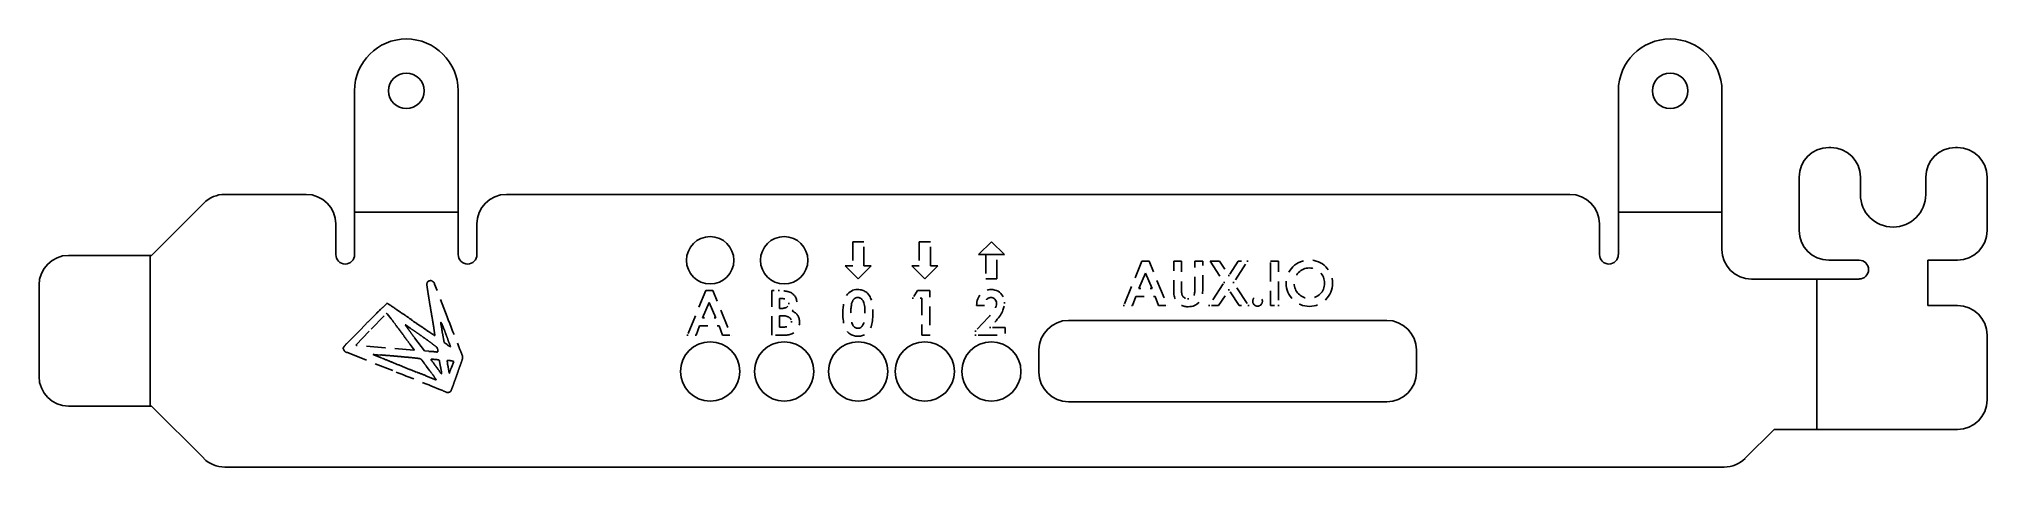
# Model space of a CAD drawing. Extents: x -120 to 11, y -9 to 20.
import ezdxf

# ---------------------------------------------------------------- set-up
doc = ezdxf.new("R2010")
doc.units = 0
doc.linetypes.add('HIDDEN', pattern=[1.905, 1.27, -0.635])
doc.layers.get('0').update_dxf_attribs({"linetype": 'CONTINUOUS'})
doc.layers.add('CUT', color=1, linetype='CONTINUOUS')
doc.layers.add('ENGRAVE', color=5, linetype='HIDDEN')

msp = doc.modelspace()

# ---------------------------------------------------------------- linework, layer by layer
at = {"color": 7, "linetype": 'CONTINUOUS'}
for p, q in [((-91.88, 8.01), (-98.88, 8.01)), ((-6.48, 8.01), (-13.48, 8.01)), ((-112.68, 5.09), (-112.68, -5.09)), ((-0.07, 3.49), (-0.07, -6.67))]:
    msp.add_line(p, q, dxfattribs=at)
at = {"layer": 'CUT'}
for p, q in [((-98.88, 16.21), (-98.88, 5.14)), ((-91.88, 5.14), (-91.88, 16.21)), ((-13.48, 16.21), (-13.48, 5.14)), ((-6.48, 5.49), (-6.48, 16.21)), ((0.87, 12.38), (0.73, 12.38)), ((9.29, 12.38), (9.43, 12.38)), ((-1.27, 6.76), (-1.27, 10.38)), ((2.87, 10.38), (2.87, 9.21)), ((7.29, 9.21), (7.29, 10.38)), ((11.43, 10.38), (11.43, 6.76)), ((-109.06, 8.62), (-112.59, 5.09)), ((-102.15, 9.21), (-107.65, 9.21)), ((-16.75, 9.21), (-88.61, 9.21)), ((-100.15, 5.14), (-100.15, 7.21)), ((-90.61, 7.21), (-90.61, 5.14)), ((-14.75, 5.14), (-14.75, 7.21)), ((-118.2, 5.09), (-112.59, 5.09)), ((2.79, 4.76), (0.73, 4.76)), ((9.43, 4.76), (7.44, 4.76)), ((7.44, 4.76), (7.44, 1.71)), ((-120.2, -3.09), (-120.2, 3.09)), ((-4.48, 3.49), (2.79, 3.49)), ((7.44, 1.71), (9.43, 1.71)), ((-29.13, 0.7), (-50.63, 0.7)), ((-52.63, -1.3), (-52.63, -2.8)), ((-27.13, -2.8), (-27.13, -1.3)), ((11.43, -0.29), (11.43, -4.67)), ((-112.59, -5.09), (-118.2, -5.09)), ((-112.59, -5.09), (-109.06, -8.62)), ((-50.63, -4.8), (-29.13, -4.8)), ((-4.91, -8.62), (-2.96, -6.67)), ((-2.96, -6.67), (9.43, -6.67)), ((-107.65, -9.21), (-6.33, -9.21))]:
    msp.add_line(p, q, dxfattribs=at)
for centre, radius in [((-95.38, 16.21), 1.2), ((-9.98, 16.21), 1.2), ((-74.85, 4.76), 1.6), ((-69.85, 4.76), 1.6), ((-74.85, -2.75), 2), ((-69.85, -2.75), 2), ((-64.85, -2.75), 2), ((-60.35, -2.75), 2), ((-55.85, -2.75), 2)]:
    msp.add_circle(centre, radius, dxfattribs=at)
for centre, radius, start, end in [((-95.38, 16.21), 3.5, 0, 180), ((-9.98, 16.21), 3.5, 0, 180), ((0.73, 10.38), 2, 90, 180), ((0.87, 10.38), 2, 0, 90), ((9.29, 10.38), 2, 90, 180), ((9.43, 10.38), 2, 0, 90), ((-107.65, 7.21), 2, 90, 135), ((-102.15, 7.21), 2, 0, 90), ((-88.61, 7.21), 2, 90, 180), ((-16.75, 7.21), 2, 0, 90), ((5.08, 9.21), 2.21, 180, 0), ((0.73, 6.76), 2, 180, 270), ((9.43, 6.76), 2, 270, 0), ((-4.48, 5.49), 2, 180, 270), ((-118.2, 3.09), 2, 90, 180), ((-99.51, 5.14), 0.635, 180, 0), ((-91.24, 5.14), 0.635, 180, 0), ((-14.12, 5.14), 0.635, 180, 0), ((2.79, 4.13), 0.635, 270, 90), ((9.43, -0.29), 2, 0, 90), ((-50.63, -1.3), 2, 90, 180), ((-29.13, -1.3), 2, 0, 90), ((-118.2, -3.09), 2, 180, 270), ((-50.63, -2.8), 2, 180, 270), ((-29.13, -2.8), 2, 270, 0), ((9.43, -4.67), 2, 270, 0), ((-107.65, -7.21), 2, 225, 270), ((-6.33, -7.21), 2, 270, 315)]:
    msp.add_arc(centre, radius, start, end, dxfattribs=at)
at = {"layer": 'ENGRAVE'}
for p, q in [((-64.47, 6.01), (-65.22, 6.01)), ((-65.22, 6.01), (-65.22, 4.39)), ((-64.47, 4.39), (-64.47, 6.01)), ((-59.97, 6.01), (-60.72, 6.01)), ((-60.72, 6.01), (-60.72, 4.39)), ((-59.97, 4.39), (-59.97, 6.01)), ((-55.85, 6.01), (-56.72, 5.14)), ((-54.97, 5.14), (-55.85, 6.01)), ((-65.22, 4.39), (-65.72, 4.39)), ((-65.72, 4.39), (-64.85, 3.51)), ((-64.85, 3.51), (-63.97, 4.39)), ((-63.97, 4.39), (-64.47, 4.39)), ((-60.72, 4.39), (-61.22, 4.39)), ((-61.22, 4.39), (-60.35, 3.51)), ((-60.35, 3.51), (-59.47, 4.39)), ((-59.47, 4.39), (-59.97, 4.39)), ((-56.72, 5.14), (-56.22, 5.14)), ((-56.22, 5.14), (-55.47, 5.14)), ((-56.22, 5.14), (-56.22, 3.51)), ((-55.47, 3.51), (-55.47, 5.14)), ((-55.47, 5.14), (-54.97, 5.14)), ((-92.62, 0.93), (-93.47, 3.14)), ((-56.22, 3.51), (-55.47, 3.51)), ((-98.46, 0.09), (-98.91, -0.36)), ((-98.78, -0.95), (-97.76, 0.1)), ((-97.97, 0.59), (-98.46, 0.09)), ((-97.76, 0.1), (-96.75, 1.14)), ((-96.68, 1.15), (-96.41, 0.8)), ((-95.44, 0.39), (-95.13, 0.18)), ((-93.52, 0.18), (-93.45, -0.3)), ((-99.28, -0.74), (-99.42, -0.88)), ((-98.91, -0.36), (-99.28, -0.74)), ((-96.81, -1.15), (-98.74, -0.99)), ((-94.88, -1.31), (-96.81, -1.15)), ((-95.11, -0.93), (-94.85, -1.29)), ((-94.16, -1.36), (-94.82, -0.48)), ((-92.83, -0.79), (-92.94, -0.16)), ((-92.63, -0.94), (-92.83, -0.79)), ((-99.25, -1.52), (-96.14, -2.76)), ((-97.55, -1.6), (-97.1, -1.64)), ((-94.32, -2), (-94.18, -2.19)), ((-93.85, -1.39), (-94.16, -1.36)), ((-94.02, -2.41), (-93.83, -2.66)), ((-92.53, -2.6), (-92.56, -2.45)), ((-92.51, -2.73), (-92.53, -2.6)), ((-92.18, -2.07), (-92.33, -2.48)), ((-92.3, -2.04), (-92.18, -2.07)), ((-93.38, -3.31), (-94.01, -3.06)), ((-92.49, -2.84), (-92.51, -2.73))]:
    msp.add_line(p, q, dxfattribs=at)
at = {"layer": 'ENGRAVE', "flags": 128}
for points in [[(-45.68, 4.7), (-45.19, 4.7), (-45.19, 4.7), (-43.97, 1.7), (-43.97, 1.7), (-44.55, 1.7), (-44.55, 1.7), (-44.78, 2.31), (-44.78, 2.31), (-46.09, 2.31), (-46.09, 2.31), (-46.32, 1.7), (-46.32, 1.7), (-46.9, 1.7), (-46.9, 1.7), (-45.68, 4.7)], [(-43.53, 4.7), (-42.99, 4.7), (-42.99, 4.7), (-42.99, 2.75), (-42.99, 2.75), (-42.99, 2.68), (-42.99, 2.63), (-42.99, 2.58), (-42.98, 2.53), (-42.98, 2.49), (-42.97, 2.45), (-42.96, 2.42), (-42.95, 2.39), (-42.92, 2.34), (-42.89, 2.29), (-42.85, 2.26), (-42.8, 2.22), (-42.75, 2.19), (-42.69, 2.17), (-42.63, 2.16), (-42.56, 2.16), (-42.56, 2.16), (-42.49, 2.16), (-42.42, 2.18), (-42.36, 2.2), (-42.3, 2.23), (-42.25, 2.27), (-42.21, 2.31), (-42.18, 2.35), (-42.15, 2.41), (-42.14, 2.44), (-42.13, 2.47), (-42.12, 2.51), (-42.12, 2.56), (-42.11, 2.62), (-42.11, 2.68), (-42.11, 2.74), (-42.11, 2.82), (-42.11, 2.82), (-42.11, 4.7), (-42.11, 4.7), (-41.57, 4.7), (-41.57, 4.7), (-41.57, 2.91), (-41.57, 2.91), (-41.57, 2.8), (-41.57, 2.7), (-41.58, 2.61), (-41.58, 2.52), (-41.59, 2.45), (-41.6, 2.38), (-41.61, 2.33), (-41.62, 2.28), (-41.65, 2.19), (-41.69, 2.11), (-41.74, 2.02), (-41.81, 1.94), (-41.88, 1.86), (-41.96, 1.8), (-42.04, 1.74), (-42.13, 1.7), (-42.22, 1.66), (-42.32, 1.64), (-42.43, 1.63), (-42.55, 1.62), (-42.55, 1.62), (-42.63, 1.62), (-42.7, 1.63), (-42.77, 1.64), (-42.84, 1.66), (-42.91, 1.68), (-42.98, 1.7), (-43.04, 1.74), (-43.1, 1.77), (-43.15, 1.81), (-43.21, 1.85), (-43.25, 1.89), (-43.3, 1.94), (-43.34, 1.99), (-43.37, 2.04), (-43.4, 2.09), (-43.43, 2.15), (-43.45, 2.21), (-43.48, 2.28), (-43.49, 2.36), (-43.51, 2.45), (-43.52, 2.55), (-43.53, 2.66), (-43.53, 2.78), (-43.53, 2.91), (-43.53, 2.91), (-43.53, 4.7)], [(-41.06, 4.7), (-40.43, 4.7), (-40.43, 4.7), (-39.8, 3.73), (-39.8, 3.73), (-39.17, 4.7), (-39.17, 4.7), (-38.54, 4.7), (-38.54, 4.7), (-39.48, 3.25), (-39.48, 3.25), (-38.47, 1.7), (-38.47, 1.7), (-39.11, 1.7), (-39.11, 1.7), (-39.8, 2.76), (-39.8, 2.76), (-40.49, 1.7), (-40.49, 1.7), (-41.13, 1.7), (-41.13, 1.7), (-40.12, 3.25), (-40.12, 3.25), (-41.06, 4.7)], [(-36.99, 4.7), (-36.45, 4.7), (-36.45, 4.7), (-36.45, 1.7), (-36.45, 1.7), (-36.99, 1.7), (-36.99, 1.7), (-36.99, 4.7)], [(-75.15, 2.71), (-74.66, 2.71), (-74.66, 2.71), (-73.44, -0.29), (-73.44, -0.29), (-74.02, -0.29), (-74.02, -0.29), (-74.25, 0.32), (-74.25, 0.32), (-75.56, 0.32), (-75.56, 0.32), (-75.79, -0.29), (-75.79, -0.29), (-76.37, -0.29), (-76.37, -0.29), (-75.15, 2.71)], [(-70.69, -0.29), (-70.69, 2.71), (-70.69, 2.71), (-70.21, 2.71), (-70.21, 2.71), (-70.11, 2.7), (-70.02, 2.7), (-69.93, 2.7), (-69.85, 2.69), (-69.78, 2.68), (-69.71, 2.68), (-69.65, 2.66), (-69.6, 2.65), (-69.6, 2.65), (-69.53, 2.63), (-69.47, 2.61), (-69.41, 2.58), (-69.35, 2.55), (-69.3, 2.51), (-69.25, 2.47), (-69.21, 2.43), (-69.16, 2.38), (-69.13, 2.33), (-69.09, 2.28), (-69.06, 2.23), (-69.04, 2.17), (-69.02, 2.11), (-69.01, 2.05), (-69, 1.99), (-69, 1.92), (-69, 1.92), (-69.01, 1.84), (-69.02, 1.76), (-69.04, 1.68), (-69.08, 1.61), (-69.12, 1.54), (-69.17, 1.47), (-69.24, 1.41), (-69.31, 1.34), (-69.31, 1.34), (-69.25, 1.31), (-69.19, 1.28), (-69.14, 1.24), (-69.09, 1.2), (-69.04, 1.16), (-69, 1.12), (-68.96, 1.07), (-68.93, 1.03), (-68.9, 0.98), (-68.88, 0.93), (-68.86, 0.87), (-68.84, 0.82), (-68.83, 0.76), (-68.82, 0.7), (-68.81, 0.64), (-68.81, 0.57), (-68.81, 0.57), (-68.82, 0.45), (-68.84, 0.33), (-68.88, 0.22), (-68.94, 0.12), (-69.01, 0.02), (-69.09, -0.06), (-69.18, -0.13), (-69.28, -0.19), (-69.33, -0.22), (-69.39, -0.24), (-69.46, -0.25), (-69.53, -0.27), (-69.6, -0.28), (-69.68, -0.29), (-69.76, -0.29), (-69.85, -0.29), (-69.85, -0.29), (-70.69, -0.29)], [(-64.88, 2.78), (-64.8, 2.78), (-64.72, 2.77), (-64.65, 2.76), (-64.58, 2.74), (-64.51, 2.72), (-64.45, 2.69), (-64.39, 2.66), (-64.33, 2.62), (-64.27, 2.58), (-64.22, 2.53), (-64.17, 2.48), (-64.12, 2.42), (-64.08, 2.35), (-64.04, 2.28), (-64.01, 2.21), (-63.97, 2.13), (-63.94, 2.04), (-63.92, 1.95), (-63.9, 1.84), (-63.88, 1.73), (-63.87, 1.61), (-63.86, 1.48), (-63.85, 1.35), (-63.85, 1.2), (-63.85, 1.2), (-63.85, 1.06), (-63.86, 0.92), (-63.87, 0.79), (-63.88, 0.67), (-63.9, 0.56), (-63.92, 0.46), (-63.95, 0.36), (-63.98, 0.27), (-64.01, 0.19), (-64.04, 0.12), (-64.08, 0.05), (-64.12, -0.02), (-64.17, -0.07), (-64.22, -0.13), (-64.27, -0.17), (-64.32, -0.22), (-64.37, -0.25), (-64.43, -0.28), (-64.49, -0.31), (-64.56, -0.33), (-64.63, -0.35), (-64.7, -0.36), (-64.78, -0.37), (-64.86, -0.37), (-64.86, -0.37), (-64.94, -0.37), (-65.02, -0.36), (-65.09, -0.35), (-65.16, -0.33), (-65.23, -0.31), (-65.29, -0.28), (-65.35, -0.25), (-65.41, -0.21), (-65.47, -0.17), (-65.52, -0.13), (-65.56, -0.07), (-65.61, -0.02), (-65.65, 0.05), (-65.69, 0.11), (-65.73, 0.19), (-65.76, 0.26), (-65.79, 0.35), (-65.82, 0.44), (-65.84, 0.54), (-65.85, 0.65), (-65.87, 0.77), (-65.88, 0.9), (-65.88, 1.03), (-65.89, 1.18), (-65.89, 1.18), (-65.88, 1.38), (-65.87, 1.56), (-65.85, 1.73), (-65.82, 1.89), (-65.79, 2.03), (-65.75, 2.16), (-65.7, 2.27), (-65.64, 2.37), (-65.64, 2.37), (-65.57, 2.47), (-65.49, 2.55), (-65.4, 2.62), (-65.31, 2.68), (-65.21, 2.73), (-65.11, 2.76), (-65, 2.78), (-64.88, 2.78)], [(-60.83, 2.71), (-60, 2.71), (-60, 2.71), (-60, -0.29), (-60, -0.29), (-60.54, -0.29), (-60.54, -0.29), (-60.54, 2.21), (-60.54, 2.21), (-61.16, 2.21), (-61.16, 2.21), (-60.83, 2.71)], [(-56.31, 1.71), (-56.85, 1.71), (-56.85, 1.71), (-56.84, 1.83), (-56.82, 1.94), (-56.8, 2.05), (-56.76, 2.15), (-56.72, 2.25), (-56.68, 2.34), (-56.62, 2.42), (-56.56, 2.49), (-56.49, 2.56), (-56.41, 2.62), (-56.33, 2.67), (-56.25, 2.71), (-56.16, 2.74), (-56.07, 2.76), (-55.97, 2.78), (-55.86, 2.78), (-55.86, 2.78), (-55.74, 2.78), (-55.62, 2.75), (-55.51, 2.72), (-55.4, 2.67), (-55.31, 2.6), (-55.22, 2.52), (-55.15, 2.43), (-55.08, 2.33), (-55.03, 2.22), (-54.99, 2.11), (-54.97, 2), (-54.96, 1.88), (-54.96, 1.88), (-54.97, 1.81), (-54.97, 1.75), (-54.98, 1.67), (-55, 1.6), (-55.02, 1.53), (-55.04, 1.45), (-55.07, 1.38), (-55.1, 1.3), (-55.14, 1.22), (-55.19, 1.14), (-55.24, 1.05), (-55.3, 0.96), (-55.37, 0.87), (-55.45, 0.77), (-55.53, 0.67), (-55.62, 0.56), (-55.62, 0.56), (-55.93, 0.21), (-55.93, 0.21), (-54.92, 0.21), (-54.92, 0.21), (-54.92, -0.29), (-54.92, -0.29), (-56.92, -0.29), (-56.92, -0.29), (-56.92, -0.02), (-56.92, -0.02), (-56.04, 0.92), (-56.04, 0.92), (-55.96, 1.01), (-55.89, 1.09), (-55.83, 1.16), (-55.77, 1.23), (-55.72, 1.3), (-55.67, 1.36), (-55.64, 1.42), (-55.61, 1.47), (-55.56, 1.57), (-55.53, 1.67), (-55.51, 1.76), (-55.5, 1.84), (-55.5, 1.84), (-55.51, 1.93), (-55.53, 2), (-55.56, 2.07), (-55.61, 2.13), (-55.67, 2.18), (-55.74, 2.22), (-55.81, 2.24), (-55.89, 2.24), (-55.89, 2.24), (-55.94, 2.24), (-55.98, 2.23), (-56.02, 2.22), (-56.05, 2.21), (-56.09, 2.19), (-56.12, 2.16), (-56.15, 2.13), (-56.18, 2.1), (-56.21, 2.06), (-56.24, 2.02), (-56.26, 1.98), (-56.27, 1.93), (-56.29, 1.88), (-56.3, 1.82), (-56.31, 1.77), (-56.31, 1.71)], [(-45.44, 3.89), (-45.89, 2.85), (-45.89, 2.85), (-44.99, 2.85), (-44.99, 2.85), (-45.44, 3.89)], [(-74.91, 1.9), (-75.36, 0.86), (-75.36, 0.86), (-74.46, 0.86), (-74.46, 0.86), (-74.91, 1.9)], [(-70.16, 2.17), (-70.16, 1.51), (-70.16, 1.51), (-70.01, 1.51), (-70.01, 1.51), (-69.95, 1.51), (-69.9, 1.52), (-69.85, 1.53), (-69.8, 1.54), (-69.76, 1.55), (-69.72, 1.56), (-69.69, 1.58), (-69.66, 1.6), (-69.61, 1.65), (-69.57, 1.71), (-69.55, 1.78), (-69.54, 1.85), (-69.54, 1.85), (-69.55, 1.92), (-69.57, 1.98), (-69.6, 2.04), (-69.65, 2.08), (-69.68, 2.1), (-69.71, 2.12), (-69.75, 2.13), (-69.79, 2.15), (-69.83, 2.15), (-69.88, 2.16), (-69.93, 2.17), (-69.99, 2.17), (-69.99, 2.17), (-70.16, 2.17)], [(-64.86, 2.24), (-64.93, 2.24), (-65, 2.22), (-65.06, 2.19), (-65.12, 2.15), (-65.15, 2.13), (-65.17, 2.1), (-65.2, 2.06), (-65.22, 2.02), (-65.24, 1.98), (-65.26, 1.94), (-65.27, 1.89), (-65.29, 1.83), (-65.3, 1.77), (-65.31, 1.71), (-65.33, 1.63), (-65.33, 1.55), (-65.34, 1.47), (-65.34, 1.37), (-65.35, 1.28), (-65.35, 1.17), (-65.35, 1.17), (-65.35, 1.03), (-65.34, 0.91), (-65.33, 0.79), (-65.31, 0.69), (-65.29, 0.6), (-65.27, 0.51), (-65.24, 0.44), (-65.21, 0.38), (-65.18, 0.33), (-65.14, 0.29), (-65.1, 0.25), (-65.06, 0.22), (-65.01, 0.2), (-64.97, 0.18), (-64.92, 0.17), (-64.86, 0.17), (-64.86, 0.17), (-64.81, 0.17), (-64.76, 0.18), (-64.72, 0.2), (-64.68, 0.22), (-64.64, 0.25), (-64.6, 0.28), (-64.57, 0.32), (-64.53, 0.37), (-64.53, 0.37), (-64.5, 0.44), (-64.47, 0.52), (-64.44, 0.61), (-64.42, 0.7), (-64.41, 0.81), (-64.4, 0.93), (-64.39, 1.06), (-64.39, 1.2), (-64.39, 1.2), (-64.39, 1.35), (-64.39, 1.48), (-64.4, 1.6), (-64.42, 1.7), (-64.44, 1.8), (-64.46, 1.88), (-64.49, 1.96), (-64.52, 2.02), (-64.55, 2.07), (-64.59, 2.12), (-64.63, 2.16), (-64.67, 2.19), (-64.72, 2.21), (-64.76, 2.23), (-64.81, 2.24), (-64.86, 2.24)], [(-70.16, 1.01), (-70.16, 0.24), (-70.16, 0.24), (-70, 0.24), (-70, 0.24), (-69.91, 0.25), (-69.82, 0.25), (-69.75, 0.26), (-69.68, 0.27), (-69.62, 0.28), (-69.56, 0.29), (-69.52, 0.31), (-69.48, 0.33), (-69.45, 0.36), (-69.42, 0.38), (-69.4, 0.41), (-69.38, 0.44), (-69.37, 0.48), (-69.36, 0.51), (-69.35, 0.55), (-69.35, 0.59), (-69.35, 0.59), (-69.35, 0.64), (-69.36, 0.69), (-69.37, 0.73), (-69.39, 0.77), (-69.41, 0.81), (-69.44, 0.84), (-69.47, 0.87), (-69.51, 0.9), (-69.55, 0.93), (-69.6, 0.95), (-69.65, 0.97), (-69.71, 0.98), (-69.78, 1), (-69.86, 1.01), (-69.94, 1.01), (-70.03, 1.01), (-70.03, 1.01), (-70.16, 1.01)]]:
    msp.add_lwpolyline(points, dxfattribs=at)
at = {"layer": 'ENGRAVE'}
for centre, radius in [((-34.36, 3.21), 1.57), ((-34.36, 3.21), 1.03), ((-37.86, 1.99), 0.327)]:
    msp.add_circle(centre, radius, dxfattribs=at)
for centre, radius, start, end in [((-93.72, 3.14), 0.271, 157.0419, 169.1306), ((-93.72, 3.14), 0.274, 169.1307, 181.138), ((-93.28, 3.15), 0.719, 181.138, 188.8123), ((83.77, 30.59), 179.88, 188.8123, 188.9672), ((-93.75, 3.15), 0.241, 144.229, 157.0419), ((-93.82, 3.2), 0.152, 126.175, 144.229), ((-93.76, 3.11), 0.266, 116.3925, 126.175), ((-93.69, 2.97), 0.424, 109.4916, 116.3925), ((-93.69, 2.98), 0.406, 102.4933, 109.4917), ((-93.74, 3.2), 0.187, 90.0001, 102.4933), ((-93.74, 3.21), 0.179, 64.8827, 90), ((-93.87, 2.92), 0.493, 53.079, 64.8827), ((-93.86, 2.94), 0.468, 41.2626, 53.0791), ((-93.57, 3.19), 0.0864, 360, 41.2626), ((-93.34, 3.19), 0.145, 180, 201.1675), ((-68.95, -27.53), 40.41, 134.1253, 134.9448), ((25.59, -125.01), 176.2, 133.9602, 134.1252), ((-96.68, 1.79), 0.0571, 90, 133.9602), ((-96.68, 1.77), 0.0761, 56.151, 89.9999), ((-257.84, -238.52), 289.41, 56.0405, 56.151), ((-129.9, -48.55), 60.37, 55.4399, 56.0405), ((-5.96, 16.43), 89.04, 188.9673, 189.333), ((55.68, 26.56), 151.51, 189.3331, 189.5787), ((-249.67, -24.97), 158.16, 9.3458, 9.5787), ((-43.56, -52.97), 76.35, 134.9449, 135.4539), ((-96.69, 1.08), 0.083, 96.7421, 135.7714), ((-96.7, 1.14), 0.0162, 37.5123, 96.7422), ((-145.98, -37.19), 62.46, 37.014, 37.4701), ((-193.41, -72.95), 121.85, 36.7374, 37.014), ((-160.19, -92.52), 113.77, 55.0661, 55.4399), ((-95.45, 0.39), 0.00481, 89.9999, 215.8047), ((71.76, 121.01), 206.18, 215.8049, 215.8908), ((-95.45, 0.37), 0.0306, 55.6477, 90), ((-69.17, 19.03), 32.22, 215.8909, 216.5163), ((-131.31, -52.67), 64.05, 55.2343, 55.6054), ((-31.9, 91.14), 110.27, 235.066, 235.4496), ((-63.14, 45.77), 55.18, 235.4496, 236.0936), ((-175.27, -12.72), 82.76, 8.9677, 9.3458), ((-93.05, 0.56), 0.00839, 40.9076, 193.4958), ((-94.04, 0.32), 1.01, 9.933, 13.4958), ((-143.77, -8.39), 51.49, 9.7219, 9.933), ((-93.23, 0.4), 0.247, 23.8191, 40.9076), ((-100.48, -2.8), 8.18, 21.7108, 23.819), ((-133.13, -6.56), 40.7, 9.4038, 9.7219), ((-153.31, -9.91), 61.15, 9.1695, 9.4039), ((-159.59, -26.33), 71.8, 21.2845, 21.7108), ((1728.73, 706.39), 1953.2, 201.17285, 201.2361), ((-99.56, -1.18), 0.0815, 148.4857, 180), ((-99.42, -1.18), 0.22, 180, 203.9469), ((-98.62, -1.75), 1.18, 144.0099, 148.4857), ((-99.25, -1.11), 0.401, 203.9469, 219.208), ((-98.5, -1.84), 1.33, 139.1885, 144.0098), ((-98.11, -2.17), 1.84, 135.4074, 139.1886), ((-98.76, -0.96), 0.0174, 135.8198, 229.9992), ((-98.73, -0.92), 0.0676, 229.9992, 265.2312), ((-221.27, -93.75), 156.62, 36.5225, 36.7375), ((-159.08, -47.69), 79.23, 36.1645, 36.5224), ((-42.41, 38.84), 65.52, 216.5163, 216.8841), ((-94.88, -1.28), 0.0372, 265.2456, 313.481), ((-94.86, -1.3), 0.00714, 313.4811, 36.1417), ((-164.97, -101.16), 123.08, 55.0067, 55.2343), ((-117.17, -32.88), 39.73, 54.2953, 55.0066), ((-107.32, -19.17), 22.85, 53.2186, 54.2953), ((140.38, 348.56), 420.01, 236.0936, 236.1685), ((-122.41, -39.36), 48.05, 52.7809, 53.2186), ((-93.46, -0.32), 0.0114, 236.1684, 338.765), ((-93.5, -0.31), 0.0526, 338.7651, 8.9186), ((-93.44, -1.22), 0.159, 28.155, 52.7809), ((-93.52, -1.26), 0.245, 18.0373, 28.1549), ((-93.84, -1.36), 0.579, 12.7144, 18.0373), ((-93.86, -1.37), 0.608, 7.4617, 12.7143), ((-93.64, -1.34), 0.38, 0, 7.4616), ((-124.04, -12.48), 33.64, 20.7342, 21.2845), ((-90.94, 1.39), 2.88, 234.0316, 235.9865), ((-108.84, -6.73), 17.38, 19.8324, 20.7342), ((-91.7, 0.25), 1.51, 235.9866, 239.1585), ((-175.73, -30.86), 88.5, 19.6765, 19.8324), ((-91.31, 0.92), 2.28, 239.1585, 240.878), ((-92.41, -1.07), 0.0111, 240.8779, 315), ((-92.41, -1.06), 0.0147, 314.9999, 19.6765), ((-70.71, 7.12), 22.66, 201.2361, 202.7608), ((-99.25, -1.1), 0.402, 219.208, 234.452), ((-99.36, -1.25), 0.223, 234.452, 258.1771), ((-99.59, -2.38), 0.936, 68.2542, 78.1771), ((-97.6, -1.6), 0.00558, 90.939, 247.3926), ((-97.59, -2.14), 0.546, 85.4208, 90.9391), ((71.67, 404.91), 440.36, 247.3926, 247.4749), ((-113.37, -203.13), 202.15, 85.2361, 85.3833), ((-59.31, 89.08), 98.44, 247.4748, 247.9007), ((-127.05, -367.36), 366.95, 85.142, 85.2362), ((-18.71, 189.08), 206.37, 247.9007, 248.1454), ((-109.96, -166.21), 165.07, 84.834, 85.142), ((17.16, 278.5), 302.72, 248.1455, 248.3133), ((-95.99, -11.73), 9.96, 82.4484, 84.8339), ((-95.17, -5.5), 3.68, 78.6691, 82.4484), ((-94.47, -2.02), 0.127, 35.6103, 78.6692), ((-91.49, 0.12), 3.54, 215.6104, 216.7334), ((52.8, 107.72), 183.53, 216.786, 216.8729), ((-95.7, -21.98), 20.67, 84.5197, 84.872), ((-95.94, -24.51), 23.22, 84.1967, 84.5196), ((-93.69, -1.94), 0.0204, 85.5747, 180), ((-93.63, -1.94), 0.0769, 180, 216.2241), ((96.72, 137.51), 236.04, 216.2242, 216.3605), ((-94.71, -15.17), 13.29, 84.5602, 85.5746), ((-95.69, -22.04), 20.74, 83.8741, 84.1968), ((-93.93, -5.57), 4.17, 82.8137, 83.8741), ((-94.25, -10.32), 8.42, 83.0027, 84.5602), ((-93.27, -0.39), 1.05, 262.8137, 267.4703), ((222.05, 229.77), 391.67, 216.3606, 216.444), ((-93.32, -1.38), 0.0651, 267.4702, 302.7827), ((-93.3, -1.4), 0.0425, 302.7827, 350.4674), ((-93.64, -1.34), 0.38, 350.4674, 360), ((-93.24, -2.07), 0.108, 48.0413, 83.0026), ((-93.21, -2.04), 0.0644, 10.3329, 48.0413), ((-219.22, -25.01), 128.15, 10.1432, 10.333), ((-254.02, -31.24), 163.51, 9.9931, 10.1432), ((-92.6, -2.04), 0.023, 98.0856, 180.1044), ((-92.46, -2.03), 0.159, 180.1044, 188.987), ((-62.74, 2.67), 30.25, 188.9871, 189.2027), ((-92.54, -2.49), 0.485, 89.0511, 98.0857), ((-76.49, 0.44), 16.33, 189.2028, 189.6717), ((-65.59, 2.3), 27.38, 189.6717, 189.9901), ((-92.54, -2.78), 0.772, 81.2418, 89.0511), ((-100.01, 0.27), 8.15, 338.2205, 339.1741), ((-92.66, -3.53), 1.53, 76.5674, 81.2418), ((-109.02, 3.69), 17.79, 339.1741, 339.7061), ((-24.1, -27.19), 72.06, 159.9058, 160.1393), ((-125.78, 10), 36.21, 339.9057, 340.5857), ((-92.78, -1.63), 1.22, 340.5857, 348.4917), ((-92.04, -1.83), 0.471, 8.0568, 22.7607), ((-91.9, -1.81), 0.322, 348.4917, 8.0568), ((-2745.97, -6642.09), 7148.59, 68.216372, 68.242499), ((-37.87, 140.13), 153.8, 248.3133, 248.5918), ((-120.24, -22.51), 33.04, 36.4082, 36.9353), ((-107.17, -12.88), 16.81, 35.5341, 36.4082), ((-171.23, -58.63), 95.52, 35.3986, 35.534), ((-93.38, -3.3), 0.0122, 248.6067, 314.9999), ((-93.37, -3.3), 0.00924, 315.0001, 35.3987), ((-93.01, -2.89), 0.0125, 216.444, 318.8618), ((-93.03, -2.87), 0.0367, 318.8618, 9.993), ((-92.96, -2.93), 0.476, 7.7579, 9.8422), ((-92.48, -2.86), 0.00231, 187.758, 337.8807), ((-110.03, 4.27), 18.95, 337.8807, 338.2205), ((-98.67, -1.31), 6.88, 336.5128, 337.7976), ((-97.99, -1.59), 6.14, 337.7975, 339.521), ((-100.59, -0.62), 8.92, 339.521, 340.8245), ((-54.73, -16.57), 39.64, 160.4716, 160.8245), ((9.88, -39.49), 108.19, 160.3047, 160.4715), ((15.67, -41.56), 114.34, 160.1394, 160.3046), ((-94.85, -8.33), 4.7, 63.8755, 68.2164), ((-92.46, -3.45), 0.731, 243.8755, 254.1388), ((-92.56, -3.79), 0.385, 254.1388, 270.7315), ((-92.56, -3.91), 0.258, 270.7316, 291.5017), ((-92.52, -4), 0.166, 291.5018, 320.3098), ((-92.55, -3.97), 0.206, 320.3098, 336.5128)]:
    msp.add_arc(centre, radius, start, end, dxfattribs=at)

doc.saveas('drawing.dxf')
